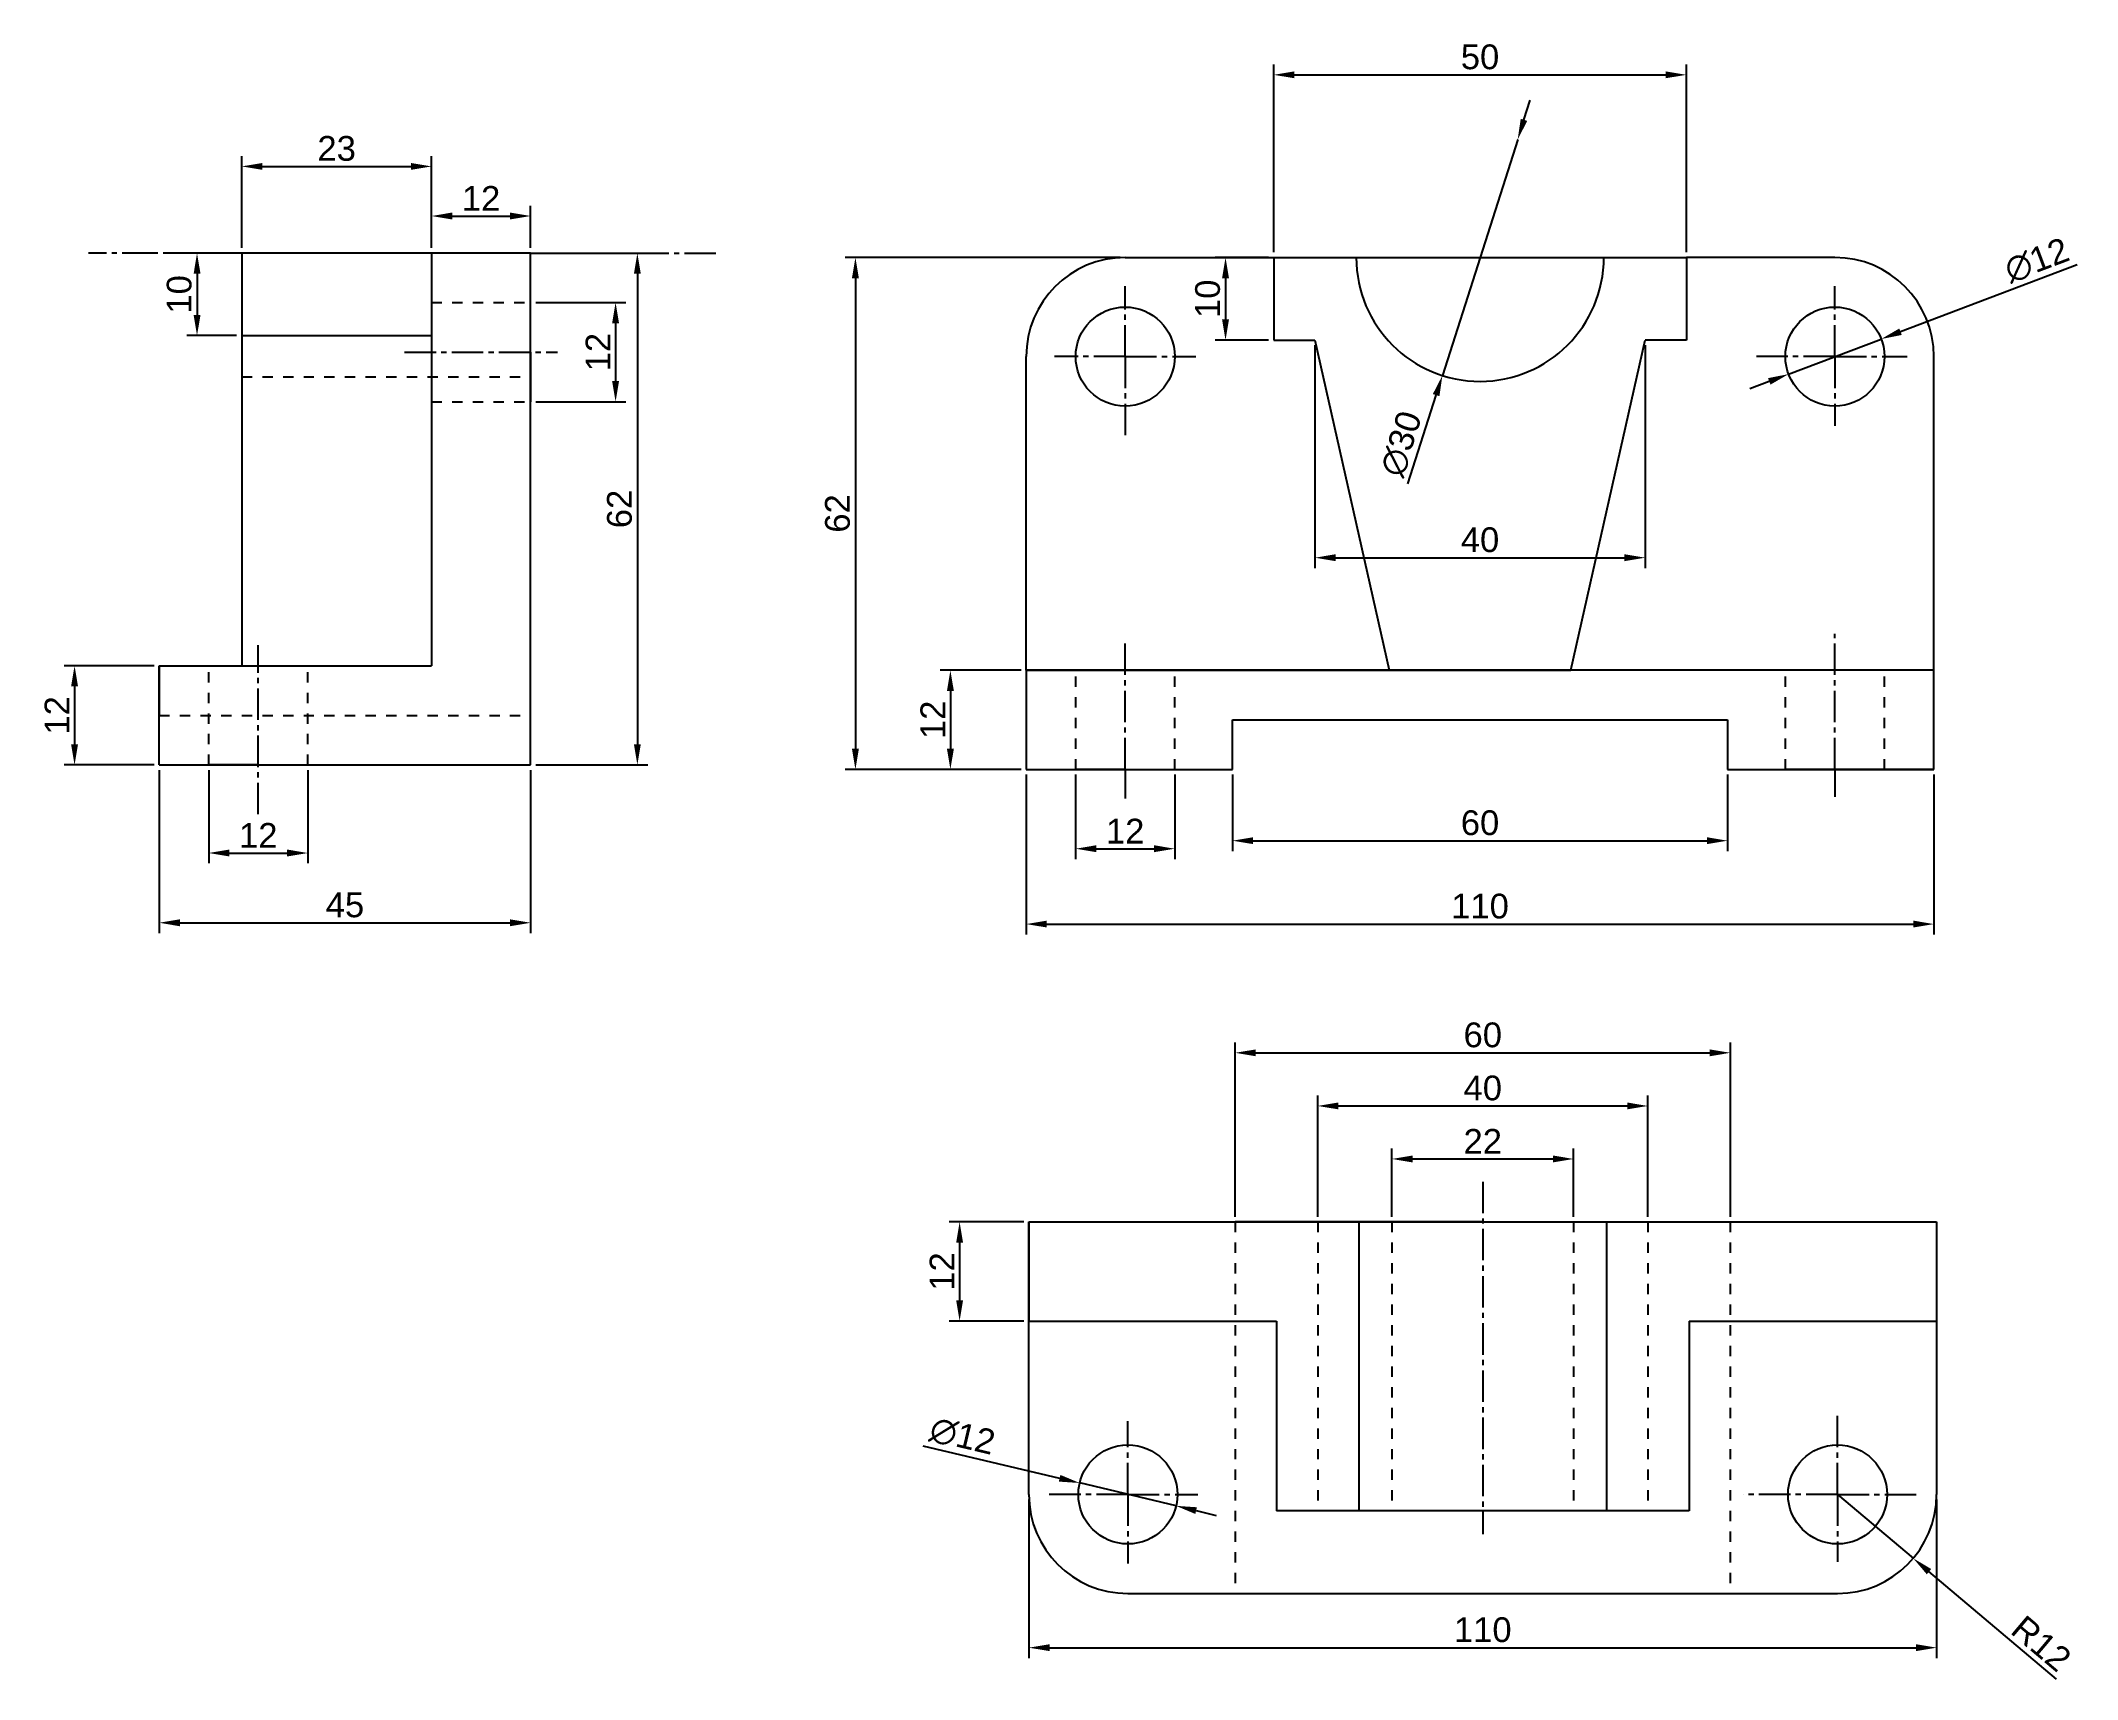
# Model space of a CAD drawing. Header units: millimetres. Extents: x 1953 to 2199, y 1176 to 1375.
import ezdxf

# ---------------------------------------------------------------- set-up
doc = ezdxf.new("R2010")
doc.units = ezdxf.units.MM
doc.linetypes.add('CENTER2', pattern=[28.575, 19.05, -3.175, 3.175, -3.175])
doc.linetypes.add('JIS_02_1.2', pattern=[2.5, 1.25, -1.25])
doc.layers.add('Cyan Layer', color=130, linetype='JIS_02_1.2')
doc.layers.add('Red Layer', color=10, linetype='CENTER2')
doc.styles.get("Standard").update_dxf_attribs({"font": 'arial.ttf'})
doc.dimstyles.new('ISO-25', dxfattribs={"dimtxt": 3, "dimasz": 2.5, "dimexe": 1.25, "dimexo": 0.625, "dimtad": 1, "dimtxsty": 'Standard', "dimcen": 2.5, "dimclrd": 2, "dimclrt": 122, "dimadec": 0, "dimazin": 0, "dimtfac": 1, "dimtmove": 0, "dimatfit": 3, "dimfxl": 1, "dimarcsym": 0})

# ---------------------------------------------------------------- blocks, each defined once
blk = doc.blocks.new('*D2')
at = {"color": 0, "lineweight": -2, "transparency": 16777216}
for p, q in [((1972.98, 1286.33), (1972.98, 1275.04)), ((1984.98, 1286.33), (1984.98, 1275.04))]:
    blk.add_line(p, q, dxfattribs=at)
at = {"color": 2, "lineweight": -2, "transparency": 16777216}
blk.add_line((1975.48, 1276.29), (1982.48, 1276.29), dxfattribs=at)
at = {"color": 2, "transparency": 16777216}
for points in [[(1975.48, 1276.71), (1975.48, 1275.87), (1972.98, 1276.29)], [(1982.48, 1276.71), (1982.48, 1275.87), (1984.98, 1276.29)]]:
    blk.add_solid(points, dxfattribs=at)
at = {"layer": 'Defpoints', "color": 0, "transparency": 16777216}
for p in [(1972.98, 1286.96), (1984.98, 1286.96), (1984.98, 1276.29)]:
    blk.add_point(p, dxfattribs=at)
at = {"color": 122, "transparency": 16777216, "insert": (1978.98, 1278.42), "char_height": 3, "attachment_point": 5}
blk.add_mtext('12', dxfattribs=at)
blk = doc.blocks.new('*D3')
at = {"color": 0, "lineweight": -2, "transparency": 16777216}
for p, q in [((1966.98, 1286.33), (1966.98, 1266.59)), ((2011.98, 1286.33), (2011.98, 1266.59))]:
    blk.add_line(p, q, dxfattribs=at)
at = {"color": 2, "lineweight": -2, "transparency": 16777216}
blk.add_line((1969.48, 1267.84), (2009.48, 1267.84), dxfattribs=at)
at = {"color": 2, "transparency": 16777216}
for points in [[(1969.48, 1268.26), (1969.48, 1267.42), (1966.98, 1267.84)], [(2009.48, 1268.26), (2009.48, 1267.42), (2011.98, 1267.84)]]:
    blk.add_solid(points, dxfattribs=at)
at = {"layer": 'Defpoints', "color": 0, "transparency": 16777216}
for p in [(1966.98, 1286.96), (2011.98, 1286.96), (2011.98, 1267.84)]:
    blk.add_point(p, dxfattribs=at)
at = {"color": 122, "transparency": 16777216, "insert": (1989.48, 1269.99), "char_height": 3, "attachment_point": 5}
blk.add_mtext('45', dxfattribs=at)
blk = doc.blocks.new('*D4')
at = {"color": 0, "lineweight": -2, "transparency": 16777216}
for p, q in [((1976.36, 1348.96), (1970.31, 1348.96)), ((1976.36, 1338.96), (1970.31, 1338.96))]:
    blk.add_line(p, q, dxfattribs=at)
at = {"color": 2, "lineweight": -2, "transparency": 16777216}
blk.add_line((1971.56, 1346.46), (1971.56, 1341.46), dxfattribs=at)
at = {"color": 2, "transparency": 16777216}
for points in [[(1971.15, 1346.46), (1971.98, 1346.46), (1971.56, 1348.96)], [(1971.15, 1341.46), (1971.98, 1341.46), (1971.56, 1338.96)]]:
    blk.add_solid(points, dxfattribs=at)
at = {"layer": 'Defpoints', "color": 0, "transparency": 16777216}
for p in [(1976.98, 1348.96), (1971.56, 1338.96), (1976.98, 1338.96)]:
    blk.add_point(p, dxfattribs=at)
at = {"color": 122, "transparency": 16777216, "insert": (1969.41, 1343.96), "char_height": 3, "attachment_point": 5, "rotation": 90}
blk.add_mtext('10', dxfattribs=at)
blk = doc.blocks.new('*D5')
at = {"color": 0, "lineweight": -2, "transparency": 16777216}
for p, q in [((1976.98, 1349.58), (1976.98, 1360.71)), ((1999.98, 1349.58), (1999.98, 1360.71))]:
    blk.add_line(p, q, dxfattribs=at)
at = {"color": 2, "lineweight": -2, "transparency": 16777216}
blk.add_line((1979.48, 1359.46), (1997.48, 1359.46), dxfattribs=at)
at = {"color": 2, "transparency": 16777216}
for points in [[(1979.48, 1359.87), (1979.48, 1359.04), (1976.98, 1359.46)], [(1997.48, 1359.87), (1997.48, 1359.04), (1999.98, 1359.46)]]:
    blk.add_solid(points, dxfattribs=at)
at = {"layer": 'Defpoints', "color": 0, "transparency": 16777216}
for p in [(1999.98, 1359.46), (1976.98, 1348.96), (1999.98, 1348.96)]:
    blk.add_point(p, dxfattribs=at)
at = {"color": 122, "transparency": 16777216, "insert": (1988.48, 1361.62), "char_height": 3, "attachment_point": 5}
blk.add_mtext('23', dxfattribs=at)
blk = doc.blocks.new('*D6')
at = {"color": 0, "lineweight": -2, "transparency": 16777216}
for p, q in [((1966.36, 1298.96), (1955.47, 1298.96)), ((1966.36, 1286.96), (1955.47, 1286.96))]:
    blk.add_line(p, q, dxfattribs=at)
at = {"color": 2, "lineweight": -2, "transparency": 16777216}
blk.add_line((1956.72, 1296.46), (1956.72, 1289.46), dxfattribs=at)
at = {"color": 2, "transparency": 16777216}
for points in [[(1956.3, 1296.46), (1957.14, 1296.46), (1956.72, 1298.96)], [(1956.3, 1289.46), (1957.14, 1289.46), (1956.72, 1286.96)]]:
    blk.add_solid(points, dxfattribs=at)
at = {"layer": 'Defpoints', "color": 0, "transparency": 16777216}
for p in [(1966.98, 1298.96), (1956.72, 1286.96), (1966.98, 1286.96)]:
    blk.add_point(p, dxfattribs=at)
at = {"color": 122, "transparency": 16777216, "insert": (1954.59, 1292.96), "char_height": 3, "attachment_point": 5, "rotation": 90}
blk.add_mtext('12', dxfattribs=at)
blk = doc.blocks.new('*D7')
at = {"color": 0, "lineweight": -2, "transparency": 16777216}
for p, q in [((1999.98, 1349.58), (1999.98, 1354.7)), ((2011.98, 1349.58), (2011.98, 1354.7))]:
    blk.add_line(p, q, dxfattribs=at)
at = {"color": 2, "lineweight": -2, "transparency": 16777216}
blk.add_line((2002.48, 1353.45), (2009.48, 1353.45), dxfattribs=at)
at = {"color": 2, "transparency": 16777216}
for points in [[(2002.48, 1353.87), (2002.48, 1353.03), (1999.98, 1353.45)], [(2009.48, 1353.87), (2009.48, 1353.03), (2011.98, 1353.45)]]:
    blk.add_solid(points, dxfattribs=at)
at = {"layer": 'Defpoints', "color": 0, "transparency": 16777216}
for p in [(2011.98, 1353.45), (1999.98, 1348.96), (2011.98, 1348.96)]:
    blk.add_point(p, dxfattribs=at)
at = {"color": 122, "transparency": 16777216, "insert": (2005.98, 1355.58), "char_height": 3, "attachment_point": 5}
blk.add_mtext('12', dxfattribs=at)
blk = doc.blocks.new('*D9')
at = {"color": 0, "lineweight": -2, "transparency": 16777216}
for p, q in [((2012.61, 1342.96), (2023.53, 1342.96)), ((2012.61, 1330.96), (2023.53, 1330.96))]:
    blk.add_line(p, q, dxfattribs=at)
at = {"color": 2, "lineweight": -2, "transparency": 16777216}
blk.add_line((2022.28, 1340.46), (2022.28, 1333.46), dxfattribs=at)
at = {"color": 2, "transparency": 16777216}
for points in [[(2021.86, 1340.46), (2022.7, 1340.46), (2022.28, 1342.96)], [(2021.86, 1333.46), (2022.7, 1333.46), (2022.28, 1330.96)]]:
    blk.add_solid(points, dxfattribs=at)
at = {"layer": 'Defpoints', "color": 0, "transparency": 16777216}
for p in [(2011.98, 1342.96), (2011.98, 1330.96), (2022.28, 1330.96)]:
    blk.add_point(p, dxfattribs=at)
at = {"color": 122, "transparency": 16777216, "insert": (2020.15, 1336.96), "char_height": 3, "attachment_point": 5, "rotation": 90}
blk.add_mtext('12', dxfattribs=at)
blk = doc.blocks.new('*D10')
at = {"color": 0, "lineweight": -2, "transparency": 16777216}
for p, q in [((2012.61, 1348.96), (2026.17, 1348.96)), ((2012.61, 1286.96), (2026.17, 1286.96))]:
    blk.add_line(p, q, dxfattribs=at)
at = {"color": 2, "lineweight": -2, "transparency": 16777216}
blk.add_line((2024.92, 1346.46), (2024.92, 1289.46), dxfattribs=at)
at = {"color": 2, "transparency": 16777216}
for points in [[(2024.5, 1346.46), (2025.33, 1346.46), (2024.92, 1348.96)], [(2024.5, 1289.46), (2025.33, 1289.46), (2024.92, 1286.96)]]:
    blk.add_solid(points, dxfattribs=at)
at = {"layer": 'Defpoints', "color": 0, "transparency": 16777216}
for p in [(2011.98, 1348.96), (2011.98, 1286.96), (2024.92, 1286.96)]:
    blk.add_point(p, dxfattribs=at)
at = {"color": 122, "transparency": 16777216, "insert": (2022.76, 1317.96), "char_height": 3, "attachment_point": 5, "rotation": 90}
blk.add_mtext('62', dxfattribs=at)
blk = doc.blocks.new('*D22')
at = {"color": 0, "lineweight": -2, "transparency": 16777216}
for p, q in [((2101.41, 1348.42), (2094.94, 1348.42)), ((2101.41, 1338.42), (2094.94, 1338.42))]:
    blk.add_line(p, q, dxfattribs=at)
at = {"color": 2, "lineweight": -2, "transparency": 16777216}
blk.add_line((2096.19, 1345.92), (2096.19, 1340.92), dxfattribs=at)
at = {"color": 2, "transparency": 16777216}
for points in [[(2095.77, 1345.92), (2096.61, 1345.92), (2096.19, 1348.42)], [(2095.77, 1340.92), (2096.61, 1340.92), (2096.19, 1338.42)]]:
    blk.add_solid(points, dxfattribs=at)
at = {"layer": 'Defpoints', "color": 0, "transparency": 16777216}
for p in [(2102.03, 1348.42), (2096.19, 1338.42), (2102.03, 1338.42)]:
    blk.add_point(p, dxfattribs=at)
at = {"color": 122, "transparency": 16777216, "insert": (2094.03, 1343.42), "char_height": 3, "attachment_point": 5, "rotation": 90}
blk.add_mtext('10', dxfattribs=at)
blk = doc.blocks.new('*D23')
at = {"color": 0, "lineweight": -2, "transparency": 16777216}
for p, q in [((2071.41, 1298.42), (2061.6, 1298.42)), ((2071.41, 1286.42), (2061.6, 1286.42))]:
    blk.add_line(p, q, dxfattribs=at)
at = {"color": 2, "lineweight": -2, "transparency": 16777216}
blk.add_line((2062.85, 1295.92), (2062.85, 1288.92), dxfattribs=at)
at = {"color": 2, "transparency": 16777216}
for points in [[(2062.43, 1295.92), (2063.27, 1295.92), (2062.85, 1298.42)], [(2062.43, 1288.92), (2063.27, 1288.92), (2062.85, 1286.42)]]:
    blk.add_solid(points, dxfattribs=at)
at = {"layer": 'Defpoints', "color": 0, "transparency": 16777216}
for p in [(2072.03, 1298.42), (2062.85, 1286.42), (2072.03, 1286.42)]:
    blk.add_point(p, dxfattribs=at)
at = {"color": 122, "transparency": 16777216, "insert": (2060.72, 1292.42), "char_height": 3, "attachment_point": 5, "rotation": 90}
blk.add_mtext('12', dxfattribs=at)
blk = doc.blocks.new('*D24')
at = {"color": 0, "lineweight": -2, "transparency": 16777216}
for p, q in [((2072.03, 1285.8), (2072.03, 1266.43)), ((2182.03, 1285.8), (2182.03, 1266.43))]:
    blk.add_line(p, q, dxfattribs=at)
at = {"color": 2, "lineweight": -2, "transparency": 16777216}
blk.add_line((2074.53, 1267.68), (2179.53, 1267.68), dxfattribs=at)
at = {"color": 2, "transparency": 16777216}
for points in [[(2074.53, 1268.1), (2074.53, 1267.27), (2072.03, 1267.68)], [(2179.53, 1268.1), (2179.53, 1267.27), (2182.03, 1267.68)]]:
    blk.add_solid(points, dxfattribs=at)
at = {"layer": 'Defpoints', "color": 0, "transparency": 16777216}
for p in [(2072.03, 1286.42), (2182.03, 1286.42), (2182.03, 1267.68)]:
    blk.add_point(p, dxfattribs=at)
at = {"color": 122, "transparency": 16777216, "insert": (2127.03, 1269.84), "char_height": 3, "attachment_point": 5}
blk.add_mtext('110', dxfattribs=at)
blk = doc.blocks.new('*D25')
at = {"color": 0, "lineweight": -2, "transparency": 16777216}
for p, q in [((2097.03, 1285.8), (2097.03, 1276.53)), ((2157.03, 1285.8), (2157.03, 1276.53))]:
    blk.add_line(p, q, dxfattribs=at)
at = {"color": 2, "lineweight": -2, "transparency": 16777216}
blk.add_line((2099.53, 1277.78), (2154.53, 1277.78), dxfattribs=at)
at = {"color": 2, "transparency": 16777216}
for points in [[(2099.53, 1278.2), (2099.53, 1277.37), (2097.03, 1277.78)], [(2154.53, 1278.2), (2154.53, 1277.37), (2157.03, 1277.78)]]:
    blk.add_solid(points, dxfattribs=at)
at = {"layer": 'Defpoints', "color": 0, "transparency": 16777216}
for p in [(2097.03, 1286.42), (2157.03, 1286.42), (2157.03, 1277.78)]:
    blk.add_point(p, dxfattribs=at)
at = {"color": 122, "transparency": 16777216, "insert": (2127.03, 1279.94), "char_height": 3, "attachment_point": 5}
blk.add_mtext('60', dxfattribs=at)
blk = doc.blocks.new('*D26')
at = {"color": 2, "lineweight": -2, "transparency": 16777216}
for p, q in [((2132.35, 1365.09), (2133.11, 1367.48)), ((2131.59, 1362.71), (2122.47, 1334.13)), ((2118.27, 1320.99), (2121.71, 1331.75))]:
    blk.add_line(p, q, dxfattribs=at)
at = {"color": 2, "transparency": 16777216}
for points in [[(2131.96, 1365.22), (2132.75, 1364.97), (2131.59, 1362.71)], [(2121.31, 1331.88), (2122.11, 1331.63), (2122.47, 1334.13)]]:
    blk.add_solid(points, dxfattribs=at)
at = {"layer": 'Defpoints', "color": 0, "transparency": 16777216}
for p in [(2131.59, 1362.71), (2122.47, 1334.13)]:
    blk.add_point(p, dxfattribs=at)
at = {"color": 122, "transparency": 16777216, "insert": (2117.48, 1325.86), "char_height": 3, "attachment_point": 5, "rotation": 72.2953}
blk.add_mtext('∅30', dxfattribs=at)
blk = doc.blocks.new('*D27')
at = {"color": 0, "lineweight": -2, "transparency": 16777216}
for p, q in [((2102.03, 1349.05), (2102.03, 1371.8)), ((2152.03, 1349.05), (2152.03, 1371.8))]:
    blk.add_line(p, q, dxfattribs=at)
at = {"color": 2, "lineweight": -2, "transparency": 16777216}
blk.add_line((2104.53, 1370.55), (2149.53, 1370.55), dxfattribs=at)
at = {"color": 2, "transparency": 16777216}
for points in [[(2104.53, 1370.97), (2104.53, 1370.14), (2102.03, 1370.55)], [(2149.53, 1370.97), (2149.53, 1370.14), (2152.03, 1370.55)]]:
    blk.add_solid(points, dxfattribs=at)
at = {"layer": 'Defpoints', "color": 0, "transparency": 16777216}
for p in [(2152.03, 1370.55), (2102.03, 1348.42), (2152.03, 1348.42)]:
    blk.add_point(p, dxfattribs=at)
at = {"color": 122, "transparency": 16777216, "insert": (2127.03, 1372.71), "char_height": 3, "attachment_point": 5}
blk.add_mtext('50', dxfattribs=at)
blk = doc.blocks.new('*D28')
at = {"color": 2, "lineweight": -2, "transparency": 16777216}
for p, q in [((2199.4, 1347.53), (2177.98, 1339.43)), ((2164.42, 1334.3), (2175.64, 1338.55)), ((2162.08, 1333.42), (2159.74, 1332.53))]:
    blk.add_line(p, q, dxfattribs=at)
at = {"color": 2, "transparency": 16777216}
for points in [[(2177.83, 1339.82), (2178.13, 1339.04), (2175.64, 1338.55)], [(2161.93, 1333.81), (2162.23, 1333.03), (2164.42, 1334.3)]]:
    blk.add_solid(points, dxfattribs=at)
at = {"layer": 'Defpoints', "color": 0, "transparency": 16777216}
for p in [(2175.64, 1338.55), (2164.42, 1334.3)]:
    blk.add_point(p, dxfattribs=at)
at = {"color": 122, "transparency": 16777216, "insert": (2194.5, 1348.07), "char_height": 3, "attachment_point": 5, "rotation": 20.7113}
blk.add_mtext('∅12', dxfattribs=at)
blk = doc.blocks.new('*D29')
at = {"color": 0, "lineweight": -2, "transparency": 16777216}
for p, q in [((2083.41, 1348.42), (2050.09, 1348.42)), ((2071.41, 1286.42), (2050.09, 1286.42))]:
    blk.add_line(p, q, dxfattribs=at)
at = {"color": 2, "lineweight": -2, "transparency": 16777216}
blk.add_line((2051.34, 1345.92), (2051.34, 1288.92), dxfattribs=at)
at = {"color": 2, "transparency": 16777216}
for points in [[(2050.92, 1345.92), (2051.76, 1345.92), (2051.34, 1348.42)], [(2050.92, 1288.92), (2051.76, 1288.92), (2051.34, 1286.42)]]:
    blk.add_solid(points, dxfattribs=at)
at = {"layer": 'Defpoints', "color": 0, "transparency": 16777216}
for p in [(2084.03, 1348.42), (2051.34, 1286.42), (2072.03, 1286.42)]:
    blk.add_point(p, dxfattribs=at)
at = {"color": 122, "transparency": 16777216, "insert": (2049.18, 1317.42), "char_height": 3, "attachment_point": 5, "rotation": 90}
blk.add_mtext('62', dxfattribs=at)
blk = doc.blocks.new('*D30')
at = {"color": 0, "lineweight": -2, "transparency": 16777216}
for p, q in [((2078.03, 1285.8), (2078.03, 1275.56)), ((2090.03, 1285.8), (2090.03, 1275.56))]:
    blk.add_line(p, q, dxfattribs=at)
at = {"color": 2, "lineweight": -2, "transparency": 16777216}
blk.add_line((2080.53, 1276.81), (2087.53, 1276.81), dxfattribs=at)
at = {"color": 2, "transparency": 16777216}
for points in [[(2080.53, 1277.23), (2080.53, 1276.39), (2078.03, 1276.81)], [(2087.53, 1277.23), (2087.53, 1276.39), (2090.03, 1276.81)]]:
    blk.add_solid(points, dxfattribs=at)
at = {"layer": 'Defpoints', "color": 0, "transparency": 16777216}
for p in [(2078.03, 1286.42), (2090.03, 1286.42), (2090.03, 1276.81)]:
    blk.add_point(p, dxfattribs=at)
at = {"color": 122, "transparency": 16777216, "insert": (2084.03, 1278.94), "char_height": 3, "attachment_point": 5}
blk.add_mtext('12', dxfattribs=at)
blk = doc.blocks.new('*D31')
at = {"color": 0, "lineweight": -2, "transparency": 16777216}
for p, q in [((2107.03, 1337.8), (2107.03, 1310.81)), ((2147.03, 1337.8), (2147.03, 1310.81))]:
    blk.add_line(p, q, dxfattribs=at)
at = {"color": 2, "lineweight": -2, "transparency": 16777216}
blk.add_line((2109.53, 1312.06), (2144.53, 1312.06), dxfattribs=at)
at = {"color": 2, "transparency": 16777216}
for points in [[(2109.53, 1312.48), (2109.53, 1311.64), (2107.03, 1312.06)], [(2144.53, 1312.48), (2144.53, 1311.64), (2147.03, 1312.06)]]:
    blk.add_solid(points, dxfattribs=at)
at = {"layer": 'Defpoints', "color": 0, "transparency": 16777216}
for p in [(2107.03, 1338.42), (2147.03, 1338.42), (2147.03, 1312.06)]:
    blk.add_point(p, dxfattribs=at)
at = {"color": 122, "transparency": 16777216, "insert": (2127.03, 1314.22), "char_height": 3, "attachment_point": 5}
blk.add_mtext('40', dxfattribs=at)
blk = doc.blocks.new('*D40')
at = {"color": 0, "lineweight": -2, "transparency": 16777216}
for p, q in [((2116.36, 1232.22), (2116.36, 1240.48)), ((2138.36, 1232.22), (2138.36, 1240.48))]:
    blk.add_line(p, q, dxfattribs=at)
at = {"color": 2, "lineweight": -2, "transparency": 16777216}
blk.add_line((2118.86, 1239.23), (2135.86, 1239.23), dxfattribs=at)
at = {"color": 2, "transparency": 16777216}
for points in [[(2118.86, 1239.65), (2118.86, 1238.81), (2116.36, 1239.23)], [(2135.86, 1239.65), (2135.86, 1238.81), (2138.36, 1239.23)]]:
    blk.add_solid(points, dxfattribs=at)
at = {"layer": 'Defpoints', "color": 0, "transparency": 16777216}
for p in [(2138.36, 1239.23), (2116.36, 1231.6), (2138.36, 1231.6)]:
    blk.add_point(p, dxfattribs=at)
at = {"color": 122, "transparency": 16777216, "insert": (2127.36, 1241.36), "char_height": 3, "attachment_point": 5}
blk.add_mtext('22', dxfattribs=at)
blk = doc.blocks.new('*D41')
at = {"color": 0, "lineweight": -2, "transparency": 16777216}
for p, q in [((2107.36, 1232.22), (2107.36, 1246.9)), ((2147.36, 1232.22), (2147.36, 1246.9))]:
    blk.add_line(p, q, dxfattribs=at)
at = {"color": 2, "lineweight": -2, "transparency": 16777216}
blk.add_line((2109.86, 1245.65), (2144.86, 1245.65), dxfattribs=at)
at = {"color": 2, "transparency": 16777216}
for points in [[(2109.86, 1246.07), (2109.86, 1245.24), (2107.36, 1245.65)], [(2144.86, 1246.07), (2144.86, 1245.24), (2147.36, 1245.65)]]:
    blk.add_solid(points, dxfattribs=at)
at = {"layer": 'Defpoints', "color": 0, "transparency": 16777216}
for p in [(2147.36, 1245.65), (2107.36, 1231.6), (2147.36, 1231.6)]:
    blk.add_point(p, dxfattribs=at)
at = {"color": 122, "transparency": 16777216, "insert": (2127.36, 1247.81), "char_height": 3, "attachment_point": 5}
blk.add_mtext('40', dxfattribs=at)
blk = doc.blocks.new('*D42')
at = {"color": 0, "lineweight": -2, "transparency": 16777216}
for p, q in [((2072.36, 1197.97), (2072.36, 1178.78)), ((2182.36, 1197.97), (2182.36, 1178.78))]:
    blk.add_line(p, q, dxfattribs=at)
at = {"color": 2, "lineweight": -2, "transparency": 16777216}
blk.add_line((2074.86, 1180.03), (2179.86, 1180.03), dxfattribs=at)
at = {"color": 2, "transparency": 16777216}
for points in [[(2074.86, 1180.45), (2074.86, 1179.62), (2072.36, 1180.03)], [(2179.86, 1180.45), (2179.86, 1179.62), (2182.36, 1180.03)]]:
    blk.add_solid(points, dxfattribs=at)
at = {"layer": 'Defpoints', "color": 0, "transparency": 16777216}
for p in [(2072.36, 1198.6), (2182.36, 1198.6), (2182.36, 1180.03)]:
    blk.add_point(p, dxfattribs=at)
at = {"color": 122, "transparency": 16777216, "insert": (2127.36, 1182.19), "char_height": 3, "attachment_point": 5}
blk.add_mtext('110', dxfattribs=at)
blk = doc.blocks.new('*D43')
at = {"color": 2, "lineweight": -2, "transparency": 16777216}
for p, q in [((2170.36, 1198.6), (2179.52, 1190.86)), ((2196.88, 1176.21), (2181.43, 1189.24))]:
    blk.add_line(p, q, dxfattribs=at)
at = {"color": 2, "transparency": 16777216}
blk.add_solid([(2181.7, 1189.56), (2181.17, 1188.92), (2179.52, 1190.86)], dxfattribs=at)
at = {"layer": 'Defpoints', "color": 0, "transparency": 16777216}
for p in [(2170.36, 1198.6), (2179.52, 1190.86)]:
    blk.add_point(p, dxfattribs=at)
at = {"color": 122, "transparency": 16777216, "insert": (2195.05, 1180.54), "char_height": 3, "attachment_point": 5, "rotation": 319.8296}
blk.add_mtext('R12', dxfattribs=at)
blk = doc.blocks.new('*D44')
at = {"color": 0, "lineweight": -2, "transparency": 16777216}
for p, q in [((2071.73, 1231.6), (2062.72, 1231.6)), ((2071.73, 1219.6), (2062.72, 1219.6))]:
    blk.add_line(p, q, dxfattribs=at)
at = {"color": 2, "lineweight": -2, "transparency": 16777216}
blk.add_line((2063.97, 1229.1), (2063.97, 1222.1), dxfattribs=at)
at = {"color": 2, "transparency": 16777216}
for points in [[(2063.55, 1229.1), (2064.38, 1229.1), (2063.97, 1231.6)], [(2063.55, 1222.1), (2064.38, 1222.1), (2063.97, 1219.6)]]:
    blk.add_solid(points, dxfattribs=at)
at = {"layer": 'Defpoints', "color": 0, "transparency": 16777216}
for p in [(2072.36, 1231.6), (2063.97, 1219.6), (2072.36, 1219.6)]:
    blk.add_point(p, dxfattribs=at)
at = {"color": 122, "transparency": 16777216, "insert": (2061.84, 1225.6), "char_height": 3, "attachment_point": 5, "rotation": 90}
blk.add_mtext('12', dxfattribs=at)
blk = doc.blocks.new('*D45')
at = {"color": 0, "lineweight": -2, "transparency": 16777216}
for p, q in [((2097.36, 1232.22), (2097.36, 1253.34)), ((2157.36, 1232.22), (2157.36, 1253.34))]:
    blk.add_line(p, q, dxfattribs=at)
at = {"color": 2, "lineweight": -2, "transparency": 16777216}
blk.add_line((2099.86, 1252.09), (2154.86, 1252.09), dxfattribs=at)
at = {"color": 2, "transparency": 16777216}
for points in [[(2099.86, 1252.5), (2099.86, 1251.67), (2097.36, 1252.09)], [(2154.86, 1252.5), (2154.86, 1251.67), (2157.36, 1252.09)]]:
    blk.add_solid(points, dxfattribs=at)
at = {"layer": 'Defpoints', "color": 0, "transparency": 16777216}
for p in [(2157.36, 1252.09), (2097.36, 1231.6), (2157.36, 1231.6)]:
    blk.add_point(p, dxfattribs=at)
at = {"color": 122, "transparency": 16777216, "insert": (2127.36, 1254.24), "char_height": 3, "attachment_point": 5}
blk.add_mtext('60', dxfattribs=at)
blk = doc.blocks.new('*D46')
at = {"color": 2, "lineweight": -2, "transparency": 16777216}
for p, q in [((2059.52, 1204.48), (2076.08, 1200.56)), ((2090.19, 1197.21), (2078.52, 1199.98)), ((2092.63, 1196.64), (2095.06, 1196.06))]:
    blk.add_line(p, q, dxfattribs=at)
at = {"color": 2, "transparency": 16777216}
for points in [[(2076.18, 1200.96), (2075.99, 1200.15), (2078.52, 1199.98)], [(2092.72, 1197.04), (2092.53, 1196.23), (2090.19, 1197.21)]]:
    blk.add_solid(points, dxfattribs=at)
at = {"layer": 'Defpoints', "color": 0, "transparency": 16777216}
for p in [(2078.52, 1199.98), (2090.19, 1197.21)]:
    blk.add_point(p, dxfattribs=at)
at = {"color": 122, "transparency": 16777216, "insert": (2064.31, 1205.65), "char_height": 3, "attachment_point": 5, "rotation": 346.6774}
blk.add_mtext('∅12', dxfattribs=at)

msp = doc.modelspace()

# ---------------------------------------------------------------- linework, layer by layer
for p, q in [((1999.983, 1348.956), (1976.983, 1348.956)), ((1976.983, 1348.956), (1976.983, 1338.956)), ((2011.983, 1348.956), (1999.983, 1348.956)), ((1999.983, 1348.956), (1999.983, 1298.956)), ((1999.983, 1348.956), (1999.983, 1336.956)), ((1999.983, 1348.956), (1999.983, 1333.956)), ((2011.983, 1286.956), (2011.983, 1348.956)), ((2084.031, 1348.423), (2102.031, 1348.423)), ((2102.031, 1348.423), (2102.031, 1338.423)), ((2102.031, 1348.423), (2152.031, 1348.423)), ((2102.031, 1348.423), (2127.031, 1348.423)), ((2170.031, 1348.423), (2152.031, 1348.423)), ((2152.031, 1348.423), (2152.031, 1338.423)), ((2011.983, 1336.956), (2011.983, 1342.956)), ((1976.983, 1338.956), (1999.983, 1338.956)), ((1976.983, 1338.956), (1976.983, 1298.956)), ((2102.031, 1338.423), (2107.031, 1338.423)), ((2107.031, 1338.423), (2116.031, 1298.423)), ((2138.031, 1298.423), (2147.031, 1338.423)), ((2152.031, 1338.423), (2147.031, 1338.423)), ((2011.983, 1336.956), (2011.983, 1330.956)), ((2072.031, 1298.423), (2072.031, 1336.423)), ((2182.031, 1298.423), (2182.031, 1336.423)), ((1966.983, 1286.956), (1966.983, 1298.956)), ((1966.983, 1298.956), (1999.983, 1298.956)), ((1966.983, 1298.956), (1966.983, 1292.956)), ((2182.031, 1298.423), (2072.031, 1298.423)), ((2072.031, 1298.423), (2072.031, 1286.423)), ((2072.031, 1298.423), (2127.031, 1298.423)), ((2127.031, 1298.423), (2116.031, 1298.423)), ((2127.031, 1298.423), (2138.031, 1298.423)), ((2182.031, 1286.423), (2182.031, 1298.423)), ((2097.031, 1286.423), (2097.031, 1292.423)), ((2097.031, 1292.423), (2157.031, 1292.423)), ((2157.031, 1292.423), (2157.031, 1286.423)), ((1966.983, 1286.956), (2011.983, 1286.956)), ((1966.983, 1286.956), (1978.983, 1286.956)), ((1978.983, 1286.956), (1972.983, 1286.956)), ((1978.983, 1286.956), (1984.983, 1286.956)), ((2072.031, 1286.423), (2097.031, 1286.423)), ((2072.031, 1286.423), (2084.031, 1286.423)), ((2084.031, 1286.423), (2078.031, 1286.423)), ((2084.031, 1286.423), (2090.031, 1286.423)), ((2157.031, 1286.423), (2182.031, 1286.423)), ((2170.031, 1286.423), (2164.031, 1286.423)), ((2182.031, 1286.423), (2170.031, 1286.423)), ((2170.031, 1286.423), (2176.031, 1286.423)), ((2072.355, 1231.597), (2182.355, 1231.597)), ((2072.355, 1198.597), (2072.355, 1231.597)), ((2072.355, 1231.597), (2072.355, 1219.597)), ((2072.355, 1231.597), (2127.355, 1231.597)), ((2127.355, 1231.597), (2097.355, 1231.597)), ((2127.355, 1231.597), (2102.355, 1231.597)), ((2127.355, 1231.597), (2107.355, 1231.597)), ((2127.355, 1231.597), (2112.355, 1231.597)), ((2112.355, 1231.597), (2112.355, 1196.597)), ((2127.355, 1231.597), (2116.355, 1231.597)), ((2127.355, 1231.597), (2152.355, 1231.597)), ((2127.355, 1231.597), (2142.355, 1231.597)), ((2127.355, 1231.597), (2138.355, 1231.597)), ((2127.355, 1231.597), (2147.355, 1231.597)), ((2127.355, 1231.597), (2157.355, 1231.597)), ((2142.355, 1231.597), (2142.355, 1196.597)), ((2182.355, 1231.597), (2182.355, 1198.597)), ((2072.355, 1219.597), (2102.355, 1219.597)), ((2102.355, 1219.597), (2102.355, 1196.597)), ((2152.355, 1219.597), (2182.355, 1219.597)), ((2152.355, 1219.597), (2152.355, 1196.597)), ((2152.355, 1196.597), (2102.355, 1196.597)), ((2084.355, 1186.597), (2084.355, 1186.597)), ((2084.355, 1186.597), (2170.355, 1186.597)), ((2170.355, 1186.597), (2170.355, 1186.597))]:
    msp.add_line(p, q)
for centre in [(2084.031, 1336.423), (2170.031, 1336.423), (2084.355, 1198.597), (2170.355, 1198.597)]:
    msp.add_circle(centre, 6)
for centre, radius, start, end in [((2084.031, 1336.423), 12, 90, 180), ((2127.031, 1348.423), 15, 180, 0), ((2170.031, 1336.423), 12, 0, 90), ((2084.355, 1198.597), 12, 180, 270), ((2170.355, 1198.597), 12, 270, 0)]:
    msp.add_arc(centre, radius, start, end)
at = {"layer": 'Cyan Layer'}
for p, q in [((1999.983, 1342.956), (2011.983, 1342.956)), ((1976.983, 1333.956), (2011.983, 1333.956)), ((1999.983, 1330.956), (2011.983, 1330.956)), ((1972.983, 1286.956), (1972.983, 1298.956)), ((1984.983, 1286.956), (1984.983, 1298.956)), ((2078.031, 1286.423), (2078.031, 1298.423)), ((2090.031, 1286.423), (2090.031, 1298.423)), ((2164.031, 1286.423), (2164.031, 1298.423)), ((2176.031, 1286.423), (2176.031, 1298.423)), ((1966.983, 1292.956), (2011.983, 1292.956)), ((2097.355, 1231.597), (2097.355, 1186.597)), ((2107.355, 1231.597), (2107.355, 1196.597)), ((2116.355, 1231.597), (2116.355, 1196.597)), ((2138.355, 1231.597), (2138.355, 1196.597)), ((2147.355, 1231.597), (2147.355, 1196.597)), ((2157.355, 1231.597), (2157.355, 1186.597))]:
    msp.add_line(p, q, dxfattribs=at)
at = {"layer": 'Red Layer', "ltscale": 0.2}
for p, q in [((1966.302, 1348.956), (1958.412, 1348.956)), ((1976.983, 1348.956), (1966.302, 1348.956)), ((2024.917, 1348.956), (2034.498, 1348.956)), ((2084.031, 1336.423), (2084.031, 1344.962)), ((2170.031, 1336.423), (2170.031, 1344.962)), ((1996.712, 1336.956), (2015.25, 1336.956)), ((2084.031, 1336.423), (2075.476, 1336.423)), ((2084.031, 1336.423), (2092.601, 1336.423)), ((2084.031, 1336.423), (2084.031, 1326.909)), ((2170.031, 1336.423), (2160.536, 1336.423)), ((2170.031, 1336.423), (2178.79, 1336.423)), ((2170.031, 1336.423), (2170.031, 1328.037)), ((1978.983, 1280.983), (1978.983, 1301.446)), ((2084.031, 1286.423), (2084.031, 1302.273)), ((2170.031, 1286.423), (2170.031, 1302.837)), ((2084.031, 1286.423), (2084.031, 1282.903)), ((2170.031, 1286.423), (2170.031, 1283.092)), ((2127.355, 1236.476), (2127.355, 1193.772)), ((2084.355, 1198.597), (2084.355, 1207.485)), ((2170.355, 1198.597), (2170.355, 1208.66)), ((2084.355, 1198.597), (2074.808, 1198.597)), ((2084.355, 1198.597), (2092.842, 1198.597)), ((2084.355, 1198.597), (2084.355, 1190.247)), ((2170.355, 1198.597), (2158.901, 1198.597)), ((2170.355, 1198.597), (2179.876, 1198.597)), ((2170.355, 1198.597), (2170.355, 1190.442))]:
    msp.add_line(p, q, dxfattribs=at)
at = {"layer": 'Red Layer'}
msp.add_line((2011.983, 1348.956), (2023.038, 1348.956), dxfattribs=at)

# ---------------------------------------------------------------- dimensions: what is measured, and where the dimension line sits
for base, p1, p2, picture, middle in [((2152.031, 1370.554), (2102.031, 1348.423), (2152.031, 1348.423), '*D27', (2127.031, 1372.711)), ((1999.983, 1359.457), (1976.983, 1348.956), (1999.983, 1348.956), '*D5', (1988.483, 1361.615)), ((2011.983, 1353.45), (1999.983, 1348.956), (2011.983, 1348.956), '*D7', (2005.983, 1355.581)), ((2147.031, 1312.06), (2107.031, 1338.423), (2147.031, 1338.423), '*D31', (2127.031, 1314.216)), ((2011.983, 1267.841), (1966.983, 1286.956), (2011.983, 1286.956), '*D3', (1989.483, 1269.992)), ((1984.983, 1276.29), (1972.983, 1286.956), (1984.983, 1286.956), '*D2', (1978.983, 1278.421)), ((2182.031, 1267.684), (2072.031, 1286.423), (2182.031, 1286.423), '*D24', (2127.031, 1269.841)), ((2090.031, 1276.81), (2078.031, 1286.423), (2090.031, 1286.423), '*D30', (2084.031, 1278.941)), ((2157.031, 1277.782), (2097.031, 1286.423), (2157.031, 1286.423), '*D25', (2127.031, 1279.939)), ((2157.355, 1252.087), (2097.355, 1231.597), (2157.355, 1231.597), '*D45', (2127.355, 1254.243)), ((2147.355, 1245.653), (2107.355, 1231.597), (2147.355, 1231.597), '*D41', (2127.355, 1247.81)), ((2138.355, 1239.229), (2116.355, 1231.597), (2138.355, 1231.597), '*D40', (2127.355, 1241.36)), ((2182.355, 1180.033), (2072.355, 1198.597), (2182.355, 1198.597), '*D42', (2127.355, 1182.19))]:
    dim = msp.add_linear_dim(base=base, p1=p1, p2=p2, dimstyle='ISO-25')
    dim.commit()
    dim.dimension.update_dxf_attribs({"geometry": picture, "text_midpoint": middle})
dim = msp.add_diameter_dim_2p(p1=(2131.592, 1362.713), p2=(2122.469, 1334.134), dimstyle='ISO-25')
dim.commit()
dim.dimension.update_dxf_attribs({"geometry": '*D26', "text_midpoint": (2117.476, 1325.86)})
for p1, p2, picture, middle in [((2164.418, 1334.301), (2175.643, 1338.545), '*D28', (2195.293, 1345.975)), ((2090.194, 1197.214), (2078.517, 1199.979), '*D46', (2063.791, 1203.466))]:
    dim = msp.add_diameter_dim_2p(p1=p1, p2=p2, dimstyle='ISO-25')
    dim.commit()
    dim.dimension.update_dxf_attribs({"geometry": picture, "text_midpoint": middle, "dimtype": 163})
for base, p1, p2, picture, middle in [((1971.562, 1338.956), (1976.983, 1348.956), (1976.983, 1338.956), '*D4', (1969.406, 1343.956)), ((2024.917, 1286.956), (2011.983, 1348.956), (2011.983, 1286.956), '*D10', (2022.76, 1317.956)), ((2051.339, 1286.423), (2084.031, 1348.423), (2072.031, 1286.423), '*D29', (2049.182, 1317.423)), ((2096.188, 1338.423), (2102.031, 1348.423), (2102.031, 1338.423), '*D22', (2094.032, 1343.423)), ((2022.279, 1330.956), (2011.983, 1342.956), (2011.983, 1330.956), '*D9', (2020.148, 1336.956)), ((1956.721, 1286.956), (1966.983, 1298.956), (1966.983, 1286.956), '*D6', (1954.59, 1292.956)), ((2062.85, 1286.423), (2072.031, 1298.423), (2072.031, 1286.423), '*D23', (2060.719, 1292.423)), ((2063.968, 1219.597), (2072.355, 1231.597), (2072.355, 1219.597), '*D44', (2061.837, 1225.597))]:
    dim = msp.add_linear_dim(base=base, p1=p1, p2=p2, angle=90, dimstyle='ISO-25')
    dim.commit()
    dim.dimension.update_dxf_attribs({"geometry": picture, "text_midpoint": middle})
dim = msp.add_radius_dim(center=(2170.355, 1198.597), mpoint=(2179.525, 1190.856), dimstyle='ISO-25')
dim.commit()
dim.dimension.update_dxf_attribs({"geometry": '*D43', "text_midpoint": (2193.673, 1178.913), "dimtype": 164})

doc.saveas('drawing.dxf')
